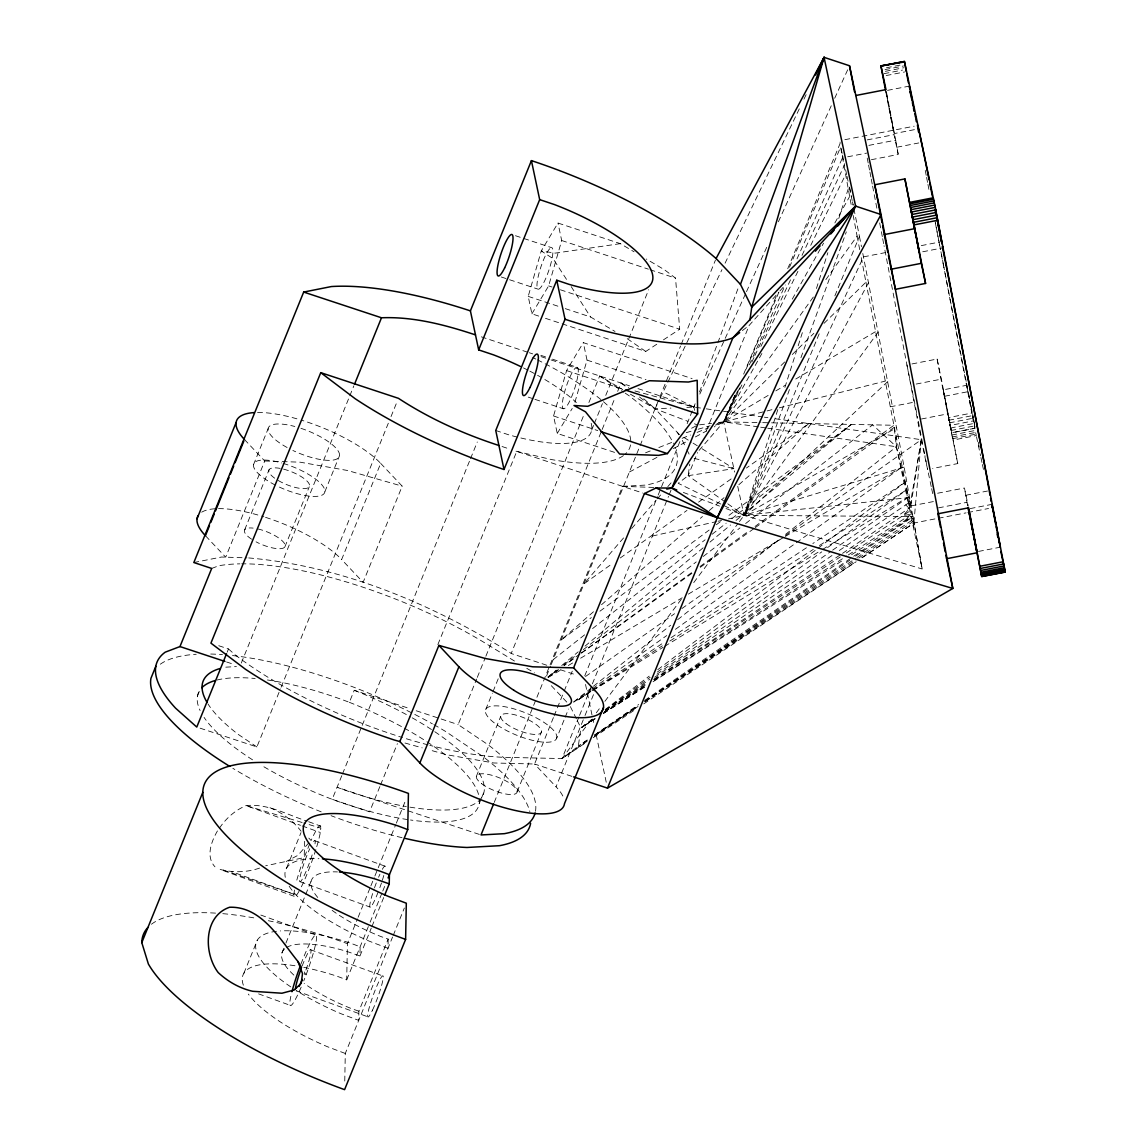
<?xml version="1.0" encoding="UTF-8"?>
<svg xmlns="http://www.w3.org/2000/svg" width="1147" height="1147" viewBox="0 0 1147 1147"><rect width="100%" height="100%" fill="white"/><g stroke="black" fill="none" stroke-linecap="round" stroke-linejoin="round"><path stroke-width="0.75" stroke-dasharray="5 3.75" d="M344.76 1081.033L345.29 1053.462L392.575 937.013M303.783 967.337A111.101 34.883 22.1 0 1 337.433 976.355L346.709 979.853L347.412 943.666L357.463 918.89M332.143 910.345A83.358 26.18 22.1 0 0 381.005 936.583L388.173 939.092L358.896 1011.21L358.71 1020.4L340.931 1013.69A111.101 34.883 22.1 0 1 296.571 990.678M286.578 947.465A83.358 26.18 22.1 0 1 346.81 951.408L359.957 955.996L360.129 946.791L350.853 943.293A111.101 34.883 22.1 0 0 280.241 930.948M388.173 939.092L388.001 948.282L370.223 941.558A111.101 34.883 22.1 0 1 288.958 885.842M726.022 508.551L744.073 515.376L922.174 568.998L909.456 508.709C909.442 502.185 906.159 496.465 906.876 489.64L819.316 545.571M304.658 841.296L304.17 857.626A37.579 4.273 -70.1 0 0 295.897 883.534M851.604 554.689L911.119 516.594L913.213 519.405L913.456 527.663L921.285 439.702L884.05 245.716M862.802 253.458L904.151 467.144L922.174 568.998L914.087 522.989L909.858 506.415L910.345 503.705L908.868 499.232L909.944 498.988M316.73 846.687A37.579 4.273 -70.1 0 0 320.314 832.507L320.83 828.12L303.84 823.001M913.456 527.663L914.087 522.989L913.17 516.523L744.073 515.376L728.503 518.888M909.786 497.483L744.073 515.376L678.164 483.288L688.143 475.675L689.791 464.076M785.523 535.463L921.285 439.702L911.421 501.999L910.546 502.544L911.363 502.486L910.661 501.87L921.285 439.702L774.971 418.712M910.431 503.261L911.277 503.146L910.431 503.261L911.148 504.25L909.141 503.132L910.03 505.555L908.754 505.311M905.743 520.05L910.632 514.272L902.961 515.62L909.456 508.709L909.858 506.415M909.098 498.257L907.105 497.569L821.711 549.972M908.868 499.232L909.6 501.368M538.703 316.085L531.907 313.834L528.208 296.37L541.241 250.978L557.987 223.048L620.341 243.651L634.09 251.795M531.907 313.834L548.639 285.904L561.686 240.512L557.987 223.048M614.563 452.377L557.256 433.437L553.557 415.988L566.589 370.596L583.321 342.652L692.1 378.596M574.948 402.138L587.02 360.115L583.321 342.652M777.809 409.608L744.073 515.376L738.725 522.53M784.892 387.442L803.387 329.433M816.449 288.499L827.876 252.67M838.758 218.561L849.11 186.144L853.096 204.955M789.451 389.564L744.073 515.376L726.868 503.16M800.936 357.692L846.314 231.895M687.153 423.659L695.139 403.73M699.498 392.016L738.74 286.592M253.487 464.736L268.14 428.663M244.483 439.53L264.728 460.994L225.687 557.17L205.428 535.706M244.684 529.785L269.086 469.682M197.427 696.1L199.879 690.093A153.741 48.274 22.1 0 0 200.094 710.523M227.163 652.199L228.482 648.944L215.722 644.714M284.872 546.89L309.274 486.787M241.286 663.066L349.132 397.464M349.806 395.801L353.864 385.836M324.873 491.733L339.526 455.674M200.094 728.173L256.885 746.941L280.47 688.845M281.144 687.182L388.317 423.229M391.027 416.59L397.091 401.651M380.689 463.374L402.181 486.156L363.126 582.318L341.634 559.535L380.689 463.374A81.996 25.75 22.1 0 0 301.288 420.117M267.409 679.97A153.741 48.274 22.1 0 1 349.348 702.322L354.237 690.293L409.536 708.545M243.895 973.23L257.315 940.167M286.607 868.035L300.987 832.622M341.792 775.673L332.186 799.316A153.741 48.274 22.1 0 1 261.674 765.465M342.466 774.01L469.854 460.262M470.528 458.614L477.281 442.011M281.947 952.928L285.273 944.727M285.933 943.092L311.238 880.796M358.136 917.242L370.209 887.52M370.882 885.871L374.223 877.613M374.897 875.964L377.578 869.354M378.252 867.706L395.686 824.779M396.36 823.13L405.737 800.004M346.709 979.853L369.449 923.851M370.123 922.202L382.094 892.696M382.768 891.061L385.421 884.509M359.957 955.996L371.27 928.124M371.943 926.489L383.915 896.983M535.491 811.259A203.607 63.931 22.1 0 0 487.919 744.618L458.126 724.589L476.636 679.01M477.295 677.375L485.224 657.848M485.884 656.213L584.181 414.139M588.898 402.525L599.68 375.987L622.764 389.65M591.68 430.068L593.687 425.121M594.361 423.458L602.404 403.644M605.759 395.4L648.672 289.718M393.235 935.393L404.346 908.023M485.711 709.549L492.364 693.161M493.038 691.526L498.357 678.407M546.789 665.246L511.204 653.503L601.487 431.143M602.161 429.48L614.964 397.966M617.66 391.328L621.029 383.026L628.742 387.442M476.32 776.462L500.723 716.359M479.217 803.674L481.052 799.158M481.668 797.652L484.106 791.645M494.228 802.398L532.954 707.039M533.627 705.376L622.563 486.342L645.933 485.066A203.607 63.931 22.1 0 0 675.11 447.316M546.56 675.984L550.546 666.163M551.22 664.529L680.544 346.036M681.218 344.387L715.413 260.168M517.111 791.86L541.513 731.757M553.413 717.592L534.559 764.017L493.697 762.97L446.283 754.669L429.078 749.808M554.087 715.929L563.521 692.716M564.195 691.067L572.267 671.167M556.524 738.568A38.267 12.015 22.1 0 0 507.634 707.283A38.267 12.015 22.1 0 0 499.203 726.323A38.267 12.015 22.1 0 0 556.524 738.568L564.51 718.897M565.184 717.248L568.511 709.061M584.741 675.884L657.503 496.68M658.177 495.017L660.873 488.378M661.547 486.715L680.415 440.262M578.891 717.047L562.044 758.554L503.576 757.321A203.607 63.931 22.1 0 1 429.81 745.335M579.565 715.384L591.709 685.505M592.382 683.841L668.515 496.364M669.188 494.701L671.196 489.74M562.804 796.004A81.996 25.75 22.1 0 0 556.051 786.799L584.339 717.162M585.013 715.499L595.107 690.637M725.434 502.142L688.143 475.675L697.534 452.563M706.251 431.1L749.163 325.418L771.63 300.227M379.858 786.598L369.578 811.818L332.186 799.316A153.827 48.303 22.1 0 0 408.662 819.732M380.532 784.935L397.392 743.657M437.853 644.571L516.752 451.373L642.707 492.995M819.173 333.82L744.073 515.376L904.151 467.144M834.873 295.869L859.447 236.44L854.171 210.087M734.697 395.514L723.685 421.867L698.079 451.56M743.657 374.108L776.72 295.066M787.731 268.728L840.077 143.576L839.676 140.694A194.732 1.29 79 0 1 840.163 142.357M309.733 843.762L304.17 857.626L265.674 865.784M734.883 395.543L723.685 421.867L734.639 472.091M746.08 369.234L778.985 291.911M789.494 267.237L840.593 147.16L851.576 206.861M737.621 390.898L723.685 421.867L714.251 426.885M749.349 364.818L785.279 284.943M797.022 258.864L842.486 157.799M694.58 410.339L693.892 407.07L695.369 403.816M699.813 394.066L745.765 293.302M746.496 291.668L767.243 246.161M778.369 221.787L831.718 104.764M834.686 98.269L848.766 67.386M739.672 387.887L723.685 421.867L715.37 425.15M751.815 362.065L754.138 357.147M754.855 355.599L790.684 279.467M802.011 255.38L844.593 164.853L842.515 155.031M908.897 502.687L908.41 503.691L910.03 505.555M679.454 434.627L655.066 408.776L659.496 399.557M660.242 398.023L721.979 269.645M725.062 263.208L800.864 105.596M803.961 99.172L806.269 94.341M741.88 384.948L723.685 421.867L716.875 423.831M760.877 346.437L798.083 271.007M810.743 245.329L845.568 174.717M217.428 830.944C211.449 841.339 205.471 856.68 214.976 866.817M868.551 282.563L744.073 515.376L737.65 485.941M761.895 353.491L723.685 421.867L713.291 423.143M792.29 299.109L823.56 243.164M834.858 222.962L849.612 196.538M557.256 433.437L572.224 408.447M842.558 553.341L910.46 507.261M813.323 297.044L723.685 421.867L758.927 426.942M825.84 279.639L857.11 236.096L853.196 215.464M219.407 828.191C225.959 818.37 235.164 810.226 246.06 805.595C267.652 803.316 287.094 814.757 306.995 821.123M878.229 332.042L744.073 515.376L896.653 427.587M590.949 719.943L562.044 758.554L585.802 742.654M596.311 712.789L600.584 707.068M604.87 701.333L681.978 598.347M693.749 582.604L737.65 523.964M623.567 537.929L583.981 583.823L611.552 564.181M631.71 528.48L656.17 500.149M657.331 498.787L661.977 493.396M667.798 486.643L671.296 482.6M772.82 298.908L778.727 292.284M779.903 290.951L783.458 286.979M308.83 842.816L297.905 855.347L286.177 861.512M784.648 361.993L723.685 421.867L760.92 422.612M792.276 354.509L813.868 333.318M824.033 323.339L865.942 282.176L861.039 256.57M887.821 381.507L744.073 515.376L863.476 256.871L887.749 252.139M593.472 611.767L561.17 639.997L591.35 617.588M601.544 604.713L702.48 516.494M709.219 510.601L724.015 497.669M738.826 484.737L808.807 423.558L746.439 468.019M547.979 676.974L556.223 670.106M561.715 665.547L578.188 651.826M585.042 646.119L703.111 547.836M709.964 542.115L730.567 524.982M736.059 520.408L851.361 424.419L726.381 517.268M553.212 659.625L585.558 634.105M592.583 628.556L705.104 539.807M712.129 534.258L726.194 523.161M731.815 518.716L851.361 424.419M573.83 701.778L592.067 687.354M593.458 686.25L670.594 625.258M677.605 619.724L779.989 538.775M785.595 534.33L896.395 446.742L896.065 435.975M558.274 669.848L548.137 677.16L557.944 669.389M563.578 665.002L576.281 655.123M583.336 649.646L696.243 561.915M703.297 556.438L739.987 527.921M745.636 523.534L872.652 424.834L896.395 446.742L908.438 497.268L832.507 550.245M742.381 330.58L749.163 325.418M592.296 719.284L580.912 727.915L578.317 746.152L562.044 758.554L587.121 741.277M605.1 709.592L649.202 676.157M657.747 669.69L905.341 482.07L812.836 543.52M599.967 611.179L709.147 530.072M716.33 524.738L720.631 521.527M592.44 719.484L580.912 727.915L577.142 720.316M605.43 709.993L650.134 677.303M657.346 672.042L821.782 551.836M827.546 547.621L906.876 489.64M548.123 677.146L558.259 669.762M579.966 653.962L564.052 665.547L575.651 657.288M581.4 652.901L692.817 571.751M700.043 566.489L749.249 530.66M755.027 526.444L893.929 425.265L896.395 446.742L908.41 503.691M581.443 653.116L692.974 572.597M700.229 567.364L753.823 528.667M755.271 527.62L894.316 427.243L865.942 282.176M573.643 702.208L591.092 689.72M592.555 688.673L666.708 635.567M675.425 629.316L902.245 466.858L894.316 427.243M620.255 557.972L686.967 510.415M698.566 502.142L731.929 478.356M592.612 719.656L580.912 727.915L595.938 718.294M605.774 710.351L649.661 679.368M656.973 674.207L831.045 551.277M585.515 676.515L674.565 613.702M681.863 608.555L779.673 539.577M587.149 740.059L578.317 746.152L587.221 740.173M594.519 734.983L638.693 704.502M644.585 700.444L852.221 557.227M853.698 556.209L912.482 516.422M594.504 736.188L637.288 706.695M644.657 701.606L849.741 560.252M855.633 556.18L913.17 516.523M592.712 719.8L580.912 727.915L595.766 717.993M604.526 711.699L647.352 682.293M654.736 677.217L833.41 554.546M839.317 550.488L908.281 503.132M638.019 706.48L594.734 735.241L637.589 706.022M645.001 701.003L855.418 558.532M856.895 557.528L913.213 519.405M594.648 735.198L637.675 706.337M645.087 701.362L857.268 559.019M858.745 558.015L913.643 521.182M593.243 737.679L636.313 708.86M643.739 703.885L856.164 561.743M862.1 557.772L914.087 522.989L936.612 518.602M604.698 712.043L647.811 683.282M653.747 679.311L841.066 554.331M590.519 691.211L577.715 700.086L591.379 691.197L577.715 700.086M592.01 690.222L663.626 642.65M671.081 637.689L806.857 547.492M645.474 701.52L855.891 561.672M861.856 557.7L914.087 522.989M603.265 713.176L646.507 684.673M653.962 679.755L840.35 556.897M846.314 552.969L909.944 511.017M545.499 318.321L645.775 351.455L657.575 343.713M663.468 339.842L679.698 329.203L675.54 278.133L664.629 269.875L646.306 259.021M603.437 713.334L647.008 685.16M654.521 680.3L846.83 555.908M848.336 554.933L910.704 514.602M592.884 690.222L662.321 645.861M669.877 641.044L813.28 549.427M603.465 713.477L647.08 685.576M653.087 681.719L844.077 559.507M592.97 690.365L663.109 647.309M664.643 646.378L820.191 550.918M768.16 395.428L723.685 421.867L765.364 411.343M775.831 390.883L785.035 385.406M795.774 379.026L875.534 331.641M548.309 677.418L562.159 669.188M568.324 665.518L572.941 662.78M580.626 658.192L682.193 597.773M688.343 594.117L783.745 537.355M785.294 536.438L902.245 466.858L908.438 497.268M629.373 472.034L657.661 456.993M673.389 448.62L687.526 441.093M695.397 436.921L706.394 431.057M691.612 428.247L697.691 425.05L711.556 423.358M620.341 243.651L555.277 253.114L541.241 250.978L553.04 258.62L567.364 280.7M645.56 452.807L650.55 450.828M658.851 447.531L672.156 442.269M682.121 438.326L690.437 435.028M697.089 432.39L708.717 427.788M211.693 568.439L218.647 565.786A203.607 63.931 22.1 0 1 239.895 563.851M259.566 868.093C246.935 872.509 233.07 872.781 220.138 869.455L294.378 896.366M686.25 432.663L696.458 429.724M698.165 429.222L710.079 425.795M767.099 410.913L772.318 409.594M779.257 407.845L885.212 381.119M909.944 505.913L910.947 505.77M652.385 536.05L716.402 521.627M718.122 521.225L721.592 520.451M193.843 562.532L221.572 557.026L246.906 557.872M886.445 67.759L903.205 64.49M885.04 69.58L903.492 65.981M885.369 71.329L903.822 67.745M884.079 73.666L902.517 70.082M886.172 75.544L904.61 71.96M887.52 90.369L909.313 86.125M844.866 139.69L914.145 126.199M888.681 106.011L894.187 133.597L917.657 129.023M867.218 139.891L894.043 134.672L898.23 154.472L871.405 159.691M868.867 145.382L895.692 140.163L886.316 91.359M847.69 156.795L866.759 153.081M896.94 147.203L918.733 142.959M921.285 245.616L939.737 242.017M922.718 251.781L942.834 247.867M911.965 363.943L937.113 359.04L941.372 379.141L957.759 463.574L932.611 468.463M916.224 384.044L941.372 379.141M975.079 428.204L951.609 432.763L943.264 389.851L966.735 385.277L967.394 388.303M890.287 406.812L914.56 402.095M944.741 396.217L968.211 391.643L970.563 403.558M921.385 418.999L948.211 413.78M957.759 463.574L948.354 417.637L971.824 413.063L940.726 251.05M948.856 420.232L972.326 415.658L973.359 420.906L949.874 425.48M949.372 422.856L972.842 418.282M950.39 428.046L973.86 423.487L974.807 428.304L951.336 432.878M950.877 430.526L974.348 425.967M951.766 435.043L975.237 430.469L976.269 435.559L952.799 440.133M952.168 436.993L975.638 432.433M952.512 438.699L975.982 434.14M937.615 493.239L964.441 488.02L968.283 506.171M911.277 505.884L935.551 501.153M965.731 495.275L987.524 491.031M938.475 507.863L966.978 502.314L964.441 488.02M970.161 508.594L991.954 504.35M938.332 518.258L966.046 512.867M967.781 512.537L988.556 508.494M978.52 551.435L1000.313 547.191M688.143 475.675L733.879 468.621L700.616 447.846M225.801 667.167L236.411 666.579M630.449 394.21L655.066 408.776L670.952 408.088M686.824 407.386L693.892 407.07L704.459 408.59M762.698 422.641L769.795 422.784M771.558 422.827L893.929 425.265M264.728 460.994L300.113 462.184L347.512 470.485L402.181 486.156M248.684 557.929C341.691 566.001 430.569 603.308 509.411 652.141L511.204 653.503M622.563 486.342L654.263 487.461M706.222 408.848L762.64 416.935M764.404 417.193L767.917 417.694M760.69 427.2L765.981 427.96M767.744 428.204L896.395 446.742M516.021 451.201L551.449 459.546A153.741 48.274 22.1 0 0 623.438 455.588M694.179 458.341L733.879 468.621M634.922 390.969L693.892 407.07L663.195 391.873M404.991 743.012L422.196 747.873M302.134 822.499L246.06 805.595L300.514 825.324M527.62 352.201L478.873 336.028M529.297 352.746L532.652 353.864M541.026 356.617L549.413 359.384M551.09 359.943L629.502 385.822M637.976 388.618L693.892 407.07M560.338 669.719L575.593 674.751M416.232 710.767L458.126 724.589M479.317 834.399L337.075 787.301A153.827 48.303 22.1 0 0 406.296 806.542M561.686 240.512L648.356 269.144M650.048 269.703L675.54 278.133M515.476 235.723L552.051 247.809A21.865 4.316 -71.7 0 1 544.538 281.087A21.865 4.316 -71.7 0 1 538.23 276.427A21.865 4.316 -71.7 0 1 552.051 247.809M548.639 285.904L552.008 287.008M560.41 289.79L679.698 329.203M501.253 276.986L507.906 279.18M509.569 279.739L537.828 289.073M528.208 296.37L558.546 306.407M565.285 308.629L590.562 316.988L615.007 331.454M587.02 360.115L646.019 379.6M540.825 355.326L545.814 356.975M552.453 359.169L577.4 367.413A21.865 4.316 -71.7 0 1 569.887 400.69A21.865 4.316 -71.7 0 1 563.578 396.045A21.865 4.316 -71.7 0 1 577.4 367.413M566.589 370.596L622.032 388.905M528.265 397.134L533.255 398.783M534.918 399.342L563.177 408.676M553.557 415.988L597.745 430.584M226.619 661.991L233.271 664.185M571.88 776.347L534.559 764.017L556.051 786.799M495.748 430.483L508.207 434.656A112.062 35.184 22.1 0 0 591.178 423.315M502.028 446.513L508.25 448.592M223.321 870.057L293.976 894.244L231.665 871.648M358.896 1011.21L351.728 1008.715A83.358 26.18 22.1 0 1 304.141 983.423M308.672 821.739L320.429 826.012M302.163 825.926L320.314 832.507M314.622 840.636L384.775 866.085M300.199 881.728L370.352 907.177M260.828 915.048L316.343 935.178M310.421 949.687L382.639 975.882M296.041 990.779L368.259 1016.959M258.591 993.861L290.105 1005.288M683.354 492.436L719.456 506.071M345.29 1053.462L327.512 1046.752A111.101 34.883 22.1 0 1 248.326 994.091M639.467 396.977L655.066 408.776L687.856 421.307M694.422 423.802L697.691 425.05M270.004 807.717C282.004 812.635 293.345 820.922 301.102 831.245M627.223 338.68L645.775 351.455M514.473 661.03L482.141 641.259A203.607 63.931 22.1 0 0 241.716 563.822M526.774 668.314L534.473 672.873M683.985 437.466L691.541 442.183M693.06 443.129L699.111 446.9M599.68 375.987L623.81 392.188M625.215 393.149L629.474 396.016A203.607 63.931 22.1 0 1 673.518 443.559M256.885 746.941L238.232 734.395A153.741 48.274 22.1 0 1 208.008 703.957M621.029 383.026L626.706 387.313M643.739 398.769L655.066 408.776M228.482 648.944L235.106 654.837A203.607 63.931 22.1 0 0 402.497 737.55M905.772 504.866L909.456 508.709M308.815 838.099L311.109 840.507A37.579 4.273 -70.1 0 1 320.83 828.12M551.334 685.72L567.177 702.509M677.189 432.233L678.909 434.842M571.192 286.592L590.562 316.988M304.256 971.925L306.063 974.893M682.264 440.333L686.121 448.104M686.881 449.667L689.964 455.889M570.374 706.624L576.396 718.796M943.264 389.851L951.609 432.763M976.513 436.692L980.57 455.818M980.929 457.567L982.033 462.786M982.406 464.521L983.509 469.74M906.933 364.918L917.686 417.895M921.285 439.702L927.593 469.453L924.955 455.703M928.324 472.951L929.816 479.948M930.188 481.697L931.292 486.959M931.665 488.708L932.783 493.956M841.124 148.479L842.17 153.397M845.64 169.77L846.672 174.688M847.016 176.323L848.063 181.226M585.529 684.458L592.483 717.276M592.841 719.011L593.572 722.467M596.139 734.553L606.39 782.942M974.42 425.179L974.893 427.387M886.058 91.574L894.187 133.597M968.097 391.772L970.577 404.26M973.717 421.709L971.251 409.221M852.522 201.8L853.182 205.112M966.175 381.363L963.136 365.95A194.732 1.29 79 0 1 943.881 267.007M966.52 383.084L967.867 389.937M970.907 405.264L972.24 412.06A194.732 1.29 79 0 0 973.344 417.623M859.447 236.44L861.469 246.662M971.122 407.042L973.172 417.723M970.706 406.439L968.642 395.758M925.256 170.416L926.26 175.677M926.604 177.427L927.608 182.688M927.937 184.438L928.955 189.699M935.35 223.005L940.397 249.3M966.978 502.314L967.652 505.798M885.785 91.674L894.043 134.672M937.113 359.04L948.354 417.637M918.36 421.365L923.306 447.129M923.636 448.835L924.625 453.997M867.218 158.071L868.236 163.333M868.566 165.082L869.584 170.344M869.913 172.093L870.931 177.355M871.261 179.104L872.265 184.366M872.609 186.115L877.326 210.661M879.677 222.934L881.025 229.945M881.355 231.694L882.373 236.956M882.703 238.705L883.706 243.967M857.11 236.096L859.734 249.745M887.692 100.893L885.914 91.273M974.004 422.125L974.993 427.544M967.81 391.356L966.821 385.937M895.692 140.163L898.23 154.472M402.038 837.683A203.607 63.931 22.1 0 1 331.039 815.675M321.189 811.847A203.607 63.931 22.1 0 1 232.855 768.318M160.336 664.199A203.607 63.931 22.1 0 1 196.223 654.277M210.718 654.034A203.607 63.931 22.1 0 1 222.461 654.622M232.497 655.554A203.607 63.931 22.1 0 1 432.347 723.814M433.853 724.646A203.607 63.931 22.1 0 1 445.538 731.428L483.045 756.633A203.607 63.931 22.1 0 1 529.857 811.617M428.032 744.876A203.607 63.931 22.1 0 1 404.145 738.066M532.595 357.506A153.741 48.274 22.1 0 1 535.792 359.054M537.384 359.843A153.741 48.274 22.1 0 1 602.032 400.518M603.437 401.708A153.741 48.274 22.1 0 1 630.793 442.011M630.535 444.907A153.741 48.274 22.1 0 1 624.843 454.499M523.491 367.929A112.062 35.184 22.1 0 1 528.265 370.323M529.842 371.141A112.062 35.184 22.1 0 1 536.036 374.452M537.556 375.298A112.062 35.184 22.1 0 1 541.986 377.822M544.854 379.514A112.062 35.184 22.1 0 1 576.382 402.597M252.541 759.816A153.741 48.274 22.1 0 1 204.066 717.391M216.969 680.042A153.741 48.274 22.1 0 1 255.179 678.494M479.389 798.771A153.827 48.303 22.1 0 1 410.511 820.005M349.348 702.322A153.827 48.303 22.1 0 1 402.74 727.27M404.289 728.13A153.827 48.303 22.1 0 1 425.422 740.79M426.942 741.765A153.827 48.303 22.1 0 1 479.145 797.022M434.785 731.714A153.827 48.303 22.1 0 1 407.902 806.814M354.237 690.293A153.827 48.303 22.1 0 1 410.712 716.975M412.246 717.836A153.827 48.303 22.1 0 1 433.308 730.739M849.626 187.391A194.732 1.29 79 0 1 851.533 196.825M979.223 447.029A194.732 1.29 79 0 1 978.262 442.183M974.807 424.906A194.732 1.29 79 0 1 973.717 419.458M943.537 265.229A194.732 1.29 79 0 1 940.827 251.15M940.483 249.401A194.732 1.29 79 0 1 935.034 220.927M151.433 924.253A218.647 68.648 22.1 0 1 215.779 913.141M222.805 913.657A218.647 68.648 22.1 0 1 256.469 918.346M268.298 920.697A218.647 68.648 22.1 0 1 347.412 943.666M243.365 985.187A111.101 34.883 22.1 0 1 296.786 966.046M382.309 869.34A21.865 2.48 -70.1 0 1 385.306 868.322M383.772 875.476A21.865 2.48 -70.1 0 1 382.338 880.323M381.478 882.932A21.865 2.48 -70.1 0 1 379.6 888.294M378.094 892.266A21.865 2.48 -70.1 0 1 370.022 907.134A21.865 2.48 -70.1 0 1 374.108 888.982M374.567 887.649A21.865 2.48 -70.1 0 1 376.531 882.301M378.582 877.24A21.865 2.48 -70.1 0 1 379.901 874.2M285.288 877.312A111.101 34.883 22.1 0 1 318.966 858.702M317.762 897.456A83.358 26.18 22.1 0 1 337.447 871.921M293.876 975.108A83.358 26.18 22.1 0 1 284.943 948.612M290.779 986.893A111.101 34.883 22.1 0 1 276.499 931.278M302.134 966.046A21.865 2.48 -70.1 0 1 310.966 950.089A21.865 2.48 -70.1 0 1 304.313 974.42M313.59 841.597A21.865 2.48 -70.1 0 1 314.622 845.941M312.17 854.888A21.865 2.48 -70.1 0 1 299.711 881.47A21.865 2.48 -70.1 0 1 309.747 848.751M300.958 964.068A37.579 4.273 -70.1 0 1 316.586 935.895A37.579 4.273 -70.1 0 1 303.74 980.914M301.174 987.137A37.579 4.273 -70.1 0 1 291.496 993.503M315.855 849.54A37.579 4.273 -70.1 0 1 300.485 888.581M299.037 891.262A37.579 4.273 -70.1 0 1 294.507 889.871M201.686 512.193A81.996 25.75 22.1 0 1 216.769 508.68M218.489 508.637A81.996 25.75 22.1 0 1 263.896 516.81M265.559 517.34A81.996 25.75 22.1 0 1 341.634 559.535M257.889 528.939A21.865 6.868 22.1 0 1 285.173 546.044A21.865 6.868 22.1 0 1 256.068 541.843M251.58 539.19A21.865 6.868 22.1 0 1 253.143 528.107M257.545 412.461A81.996 25.75 22.1 0 1 299.639 419.616M300.944 428.318A38.267 12.015 22.1 0 1 339.326 456.449A38.267 12.015 22.1 0 1 292.858 450.456M287.108 447.516A38.267 12.015 22.1 0 1 268.326 427.903A38.267 12.015 22.1 0 1 294.822 426.483M283.553 469.137A21.865 6.868 22.1 0 1 309.145 486.973A21.865 6.868 22.1 0 1 275.983 479.088M274.678 478.184A21.865 6.868 22.1 0 1 282.291 468.836M283.209 463.402A38.267 12.015 22.1 0 1 324.83 491.991A38.267 12.015 22.1 0 1 278.205 486.529M275.294 485.081A38.267 12.015 22.1 0 1 253.602 464.22A38.267 12.015 22.1 0 1 281.675 462.958M372.517 1010.12A21.865 2.48 -70.1 0 0 383.184 976.283A21.865 2.48 -70.1 0 0 370.639 1002.865A21.865 2.48 -70.1 0 0 372.517 1010.12M481.597 783.659A21.865 6.868 22.1 0 0 516.164 793.409A21.865 6.868 22.1 0 0 492.393 775.415A21.865 6.868 22.1 0 0 481.597 783.659M505.999 723.542A21.865 6.868 22.1 0 0 540.567 733.306A21.865 6.868 22.1 0 0 516.795 715.312A21.865 6.868 22.1 0 0 505.999 723.542"/><path stroke-width="1.5" d="M384.589 895.334L389.249 883.864L389.421 874.674L380.144 871.175A111.101 34.883 22.1 0 0 322.393 858.859M147.877 927.464A218.647 68.648 22.1 0 0 141.784 942.605L148.379 964.01A218.647 68.648 22.1 0 0 344.587 1089.65L405.608 939.393L406.31 903.205L388.518 896.481A111.101 34.883 22.1 0 1 303.367 827.259A111.101 34.883 22.1 0 1 398.453 826.084L407.73 829.596L388.087 877.942M407.73 829.596L408.418 793.409A218.647 68.648 22.1 0 0 202.804 792.333L141.784 942.605M749.866 320.443L751.744 307.181L824.062 57.35L849.511 65.752L881.025 214.532L952.813 588.468L607.494 788.118L573.572 776.906M603.494 707.599L564.453 803.76A81.996 25.75 22.1 0 1 504.164 807.66A81.996 25.75 22.1 0 1 419.859 762.956L399.83 741.564L438.885 645.388L485.339 658.507L532.753 666.808L573.615 667.855L644.399 493.554L717.319 517.641L881.025 214.532L855.59 206.116L751.744 307.181L740.46 284.37L824.062 57.35L855.59 206.116L717.319 517.641L607.494 788.118M822.198 62.368L824.062 57.35L716.072 258.519L740.46 284.37M197.04 518.731L236.096 422.569M520.294 366.366A112.062 35.184 22.1 0 0 493.454 354.839L478.672 349.892L470.399 310.88A218.647 68.648 22.1 0 0 331.411 286.549L303.683 292.069L193.843 562.532L211.693 568.439L179.964 646.564L165.225 652.17A203.607 63.931 22.1 0 0 175.563 708.158L196.768 727.069L226.504 653.819M209.471 525.756L205.428 535.706A81.996 25.75 22.1 0 1 198.187 515.562M210.819 522.43L214.188 514.143M215.536 510.831L228.999 477.668M230.346 474.356L233.716 466.055M235.063 462.743L243.809 441.194M155.806 666.335L150.931 678.35A203.607 63.931 22.1 0 0 229.744 766.397M498.916 445.48C463.689 434.053 429.451 418.641 398.439 398.324L320.759 372.66L210.933 643.137L245.343 669.174A218.647 68.648 22.1 0 0 394.181 739.973L399.83 741.564M354.538 384.188L381.492 317.776C413.508 316.486 445.294 324.902 475.489 334.895M470.399 310.88L531.419 160.623A218.647 68.648 22.1 0 1 716.072 258.519M478.672 349.892L539.678 199.621L531.419 160.623M539.678 199.621L554.474 204.582A112.062 35.184 22.1 0 1 652.614 274.85A112.062 35.184 22.1 0 1 569.213 284.399L556.754 280.226L495.748 430.483L504.006 469.496A218.647 68.648 22.1 0 1 355.169 398.712L320.759 372.66M504.006 469.496L565.027 319.239L556.754 280.226M419.859 762.956L458.9 666.794L438.885 645.388M493.568 804.018L481.009 834.959L504.379 833.668A203.607 63.931 22.1 0 0 535.133 812.908M815.56 75.042L824.062 57.35M644.399 493.554L656.098 487.948L671.87 488.092L732.89 337.82L855.59 206.116L671.87 488.092L666.722 489.109M667.411 453.61L697.648 413.895L697.19 380.288L688.401 382.023L649.388 380.718L587.737 406.31L573.987 405.508L585.5 411.816L619.609 454.04L658.622 455.359L667.411 453.61L601.143 431.702M815.388 251.193L820.119 245.888M830.758 233.959L834.299 229.974M837.855 226.002L855.59 206.116M739.672 332.659L732.89 337.82A218.647 68.648 22.1 0 1 565.027 319.239M885.455 89.953L880.925 65.895L904.453 61.465L935.278 207.378L1005.216 572.023L981.703 576.454L967.982 507.548M880.953 66.11L904.453 61.465M880.925 65.895L904.553 61.938L906.288 71.63M855.805 95.502L885.986 89.624L881.082 66.512M888.423 255.552L895.391 289.316L925.572 283.438L904.911 178.903L874.731 184.782L881.986 222.561M909.872 202.345L933.343 197.771M910.159 203.779L933.644 199.205M910.517 205.485L933.988 200.911M910.904 207.435L934.375 202.861M911.335 209.6L934.805 205.041M911.793 211.951L935.278 207.378M912.295 214.432L935.766 209.858M912.797 216.998L936.267 212.439M913.299 219.622L936.784 215.048M913.815 222.26L937.285 217.686M914.317 224.841L937.787 220.267M882.645 226.002L884.28 234.576L914.46 228.712L911.119 209.901L919.364 252.44L916.754 239.651M891.133 269.215L921.299 263.337L925.572 283.438M938.461 513.684L968.642 507.82L981.746 576.583L1005.216 572.023M976.685 552.854L946.504 558.732L945.845 555.248M979.853 566.274L1003.324 561.715M980.269 568.482L1003.754 563.923M980.656 570.489L1004.127 565.915M980.986 572.253L1004.457 567.679M981.259 573.744L1004.729 569.184M981.474 574.948L1004.944 570.374M981.631 575.823L1005.102 571.263M981.588 575.98L984.943 575.321M988.298 574.676L996.686 573.041M1000.026 572.382L1005.173 571.88M656.098 487.948L717.319 517.641L952.813 588.468L946.877 560.482M625.402 390.023L697.648 413.895M303.683 292.069L381.492 317.776M179.964 646.564L224.941 661.432M389.249 883.864L376.101 879.276A83.358 26.18 22.1 0 0 339.369 872.021M676.787 489.941L671.87 488.092L717.319 517.641M573.615 667.855L595.107 690.637A81.996 25.75 22.1 0 1 562.03 715.843A81.996 25.75 22.1 0 1 458.9 666.794M297.976 961.53C280.011 939.622 261.96 906.23 229.601 907.248C203.334 916.209 203.621 953.429 218.202 972.57A95.201 77.781 84.2 0 0 252.713 991.295L281.933 993.23L294.191 990.004L301.217 983.309L302.507 973.602L297.976 961.53L301.561 967.466M934.891 206.704L934.59 205.342L934.819 206.933M942.533 246.49L942.834 247.867L942.59 246.261M1005.059 571.407L1000.829 551.463M997.144 534.072L997.89 537.556M910.001 89.294L909.313 86.125L909.743 88.692M910.245 90.47L914.288 110.944M935.45 209.428L936.239 213.328M941.185 239.881L941.959 243.766M998.593 539.018L1000.313 547.191L997.374 531.376M936.554 214.933L942.074 243.408M940.855 238.275L937.716 222.977M997.317 532.566L998.32 537.599M940.067 234.891L941.415 241.702M942.418 246.834L946.49 267.394M996.026 524.466L991.954 504.35L992.571 507.863M996.241 527.061L996.786 529.814M904.911 178.903L921.299 263.337M884.28 234.576L887.749 252.139M939.164 229.701L936.411 215.435M913.499 108.363L914.044 111.159M914.603 228.683L915.693 234.275M996.299 525.871L997.116 530.057M995.696 524.265L992.8 509.082M912.424 102.829L912.955 105.596M914.819 113.696L915.478 117.109M906.747 74.01L908.424 82.77M910.116 91.531L910.79 95.043M911.177 96.334L911.822 99.746M937.816 513.426L940.483 527.362M941.157 530.846L942.834 539.563M943.494 543.047L945.171 551.764M849.511 65.752L854.515 91.846M915.793 118.815L916.353 121.711M910.345 91.975L910.904 94.886M935.35 209.801L936.095 213.815M988.9 489.023L987.71 482.299A194.732 1.29 79 0 0 956.154 316.873M989.201 490.715L990.019 495.275M990.564 498.314L991.094 501.354M530.617 823.288A203.607 63.931 22.1 0 1 499.49 845.697L466.972 847.475A203.607 63.931 22.1 0 1 405.536 838.5M201.872 687.684A153.741 48.274 22.1 0 1 215.106 680.544M207.148 702.552A153.741 48.274 22.1 0 1 219.995 668.529M918.518 131.991A194.732 1.29 79 0 1 929.07 179.721M929.758 183.19A194.732 1.29 79 0 1 932.368 196.18M935.178 210.231A194.732 1.29 79 0 1 935.909 213.887M936.64 217.557A194.732 1.29 79 0 1 937.371 221.271M946.805 269.043A194.732 1.29 79 0 1 955.824 315.167M991.883 506.2A194.732 1.29 79 0 1 992.026 507.82M405.608 939.393A218.647 68.648 22.1 0 1 202.804 792.333M302.278 979.495A21.865 2.48 -70.1 0 1 299.08 986.391M295.467 988.599A21.865 2.48 -70.1 0 1 301.145 968.713M291.94 991.725A37.579 4.273 -70.1 0 1 300.399 965.573M244.483 439.53A81.996 25.75 22.1 0 1 254.161 412.59M968.598 509.311L976.843 551.764L968.598 509.311M529.986 387.5A21.865 4.316 -71.7 0 0 537.499 354.222A21.865 4.316 -71.7 0 0 523.677 382.854A21.865 4.316 -71.7 0 0 529.986 387.5M504.637 267.896A21.865 4.316 -71.7 0 0 512.15 234.619A21.865 4.316 -71.7 0 0 498.328 263.251A21.865 4.316 -71.7 0 0 504.637 267.896M513.842 690.265A38.267 12.015 22.1 0 0 571.163 702.494A38.267 12.015 22.1 0 0 522.272 671.224A38.267 12.015 22.1 0 0 513.842 690.265"/></g></svg>
